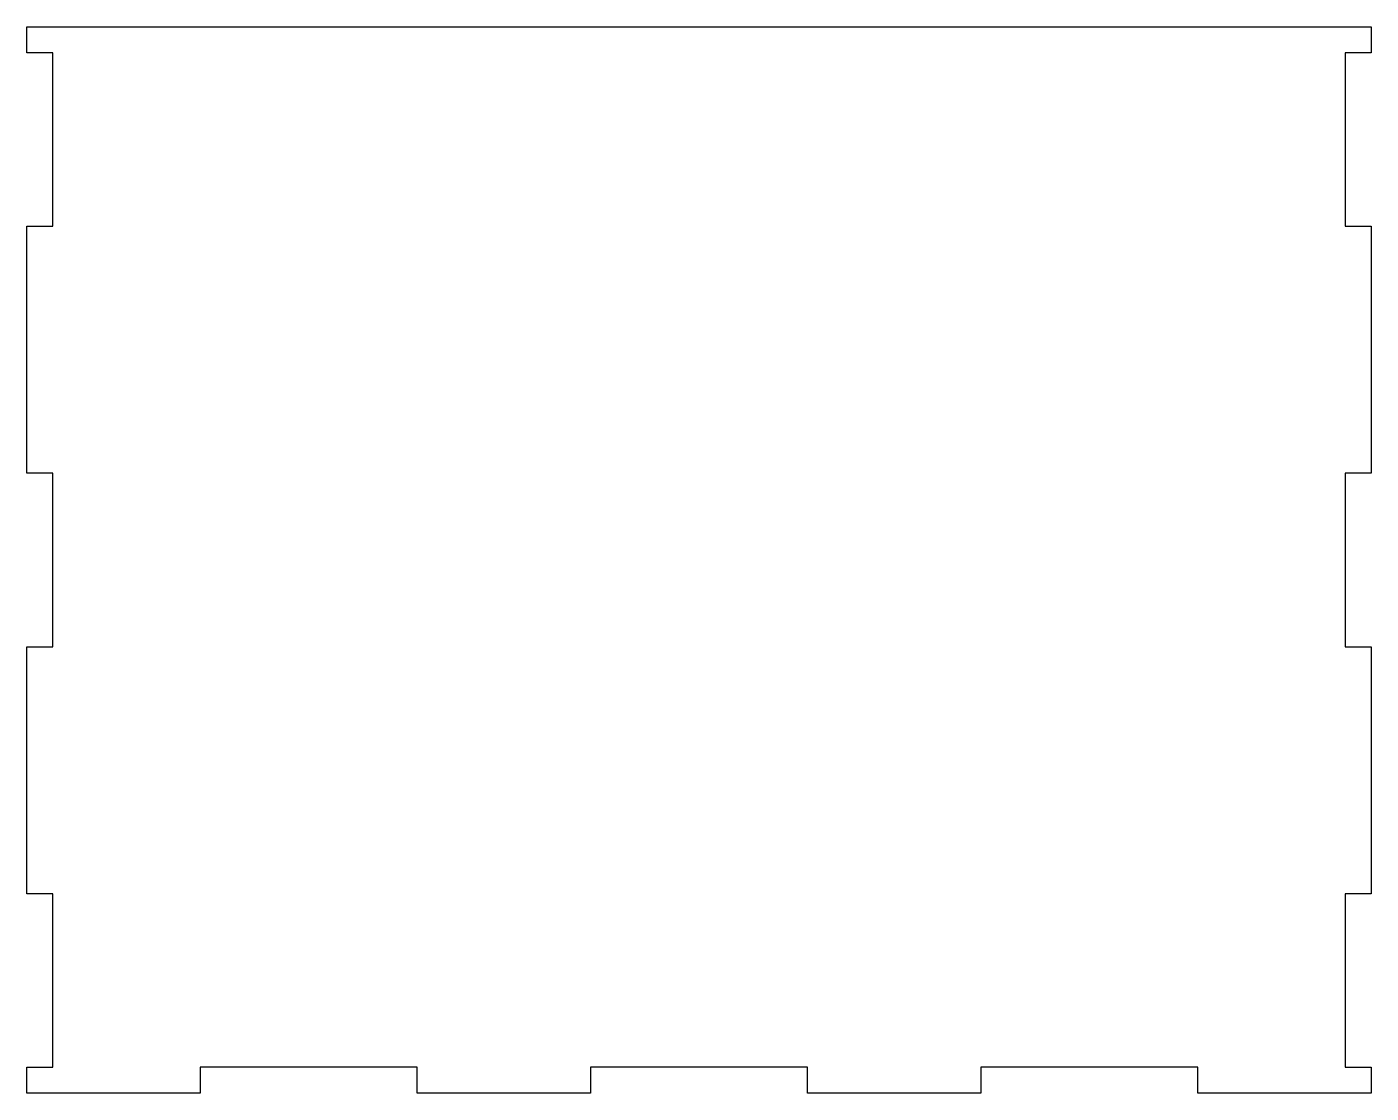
# Model space of a CAD drawing. Header units: millimetres. Extents: x 613 to 768, y 378 to 501.
import ezdxf

# ---------------------------------------------------------------- set-up
doc = ezdxf.new("R2010")
doc.units = ezdxf.units.MM
doc.header["$MEASUREMENT"] = 0

# ---------------------------------------------------------------- blocks, each defined once
blk = doc.blocks.new('block 2')
at = {"color": 7, "lineweight": 25}
blk.add_lwpolyline([(764.78, 498.42), (764.78, 478.41), (767.78, 478.41), (767.78, 449.92), (764.78, 449.92), (764.78, 429.91), (767.78, 429.91), (767.78, 401.42), (764.78, 401.42), (764.78, 381.41), (767.78, 381.41), (767.78, 378.41), (747.78, 378.41), (747.78, 381.41), (722.73, 381.41), (722.73, 378.41), (702.73, 378.41), (702.73, 381.41), (677.69, 381.41), (677.69, 378.41), (657.69, 378.41), (657.69, 381.41), (632.64, 381.41), (632.64, 378.41), (612.64, 378.41), (612.64, 381.41), (615.64, 381.41), (615.64, 401.42), (612.64, 401.42), (612.64, 429.91), (615.64, 429.91), (615.64, 449.92), (612.64, 449.92), (612.64, 478.41), (615.64, 478.41), (615.64, 498.42), (612.64, 498.42), (612.64, 501.41), (767.78, 501.41), (767.78, 498.42), (764.78, 498.42)], dxfattribs=at)
blk = doc.blocks.new('block 3')
at = {"color": 7, "lineweight": 25}
blk.add_lwpolyline([(612.64, 449.91), (612.64, 449.91)], dxfattribs=at)
blk = doc.blocks.new('block 4')
at = {"color": 7, "lineweight": 25}
blk.add_lwpolyline([(612.64, 478.41), (612.64, 478.41)], dxfattribs=at)
blk = doc.blocks.new('block 5')
at = {"color": 7, "lineweight": 25}
blk.add_lwpolyline([(615.64, 381.41), (615.64, 381.41)], dxfattribs=at)

msp = doc.modelspace()

# ---------------------------------------------------------------- block references
for name in ['block 2', 'block 4', 'block 3', 'block 5']:
    msp.add_blockref(name, (0, 0))

doc.saveas('drawing.dxf')
